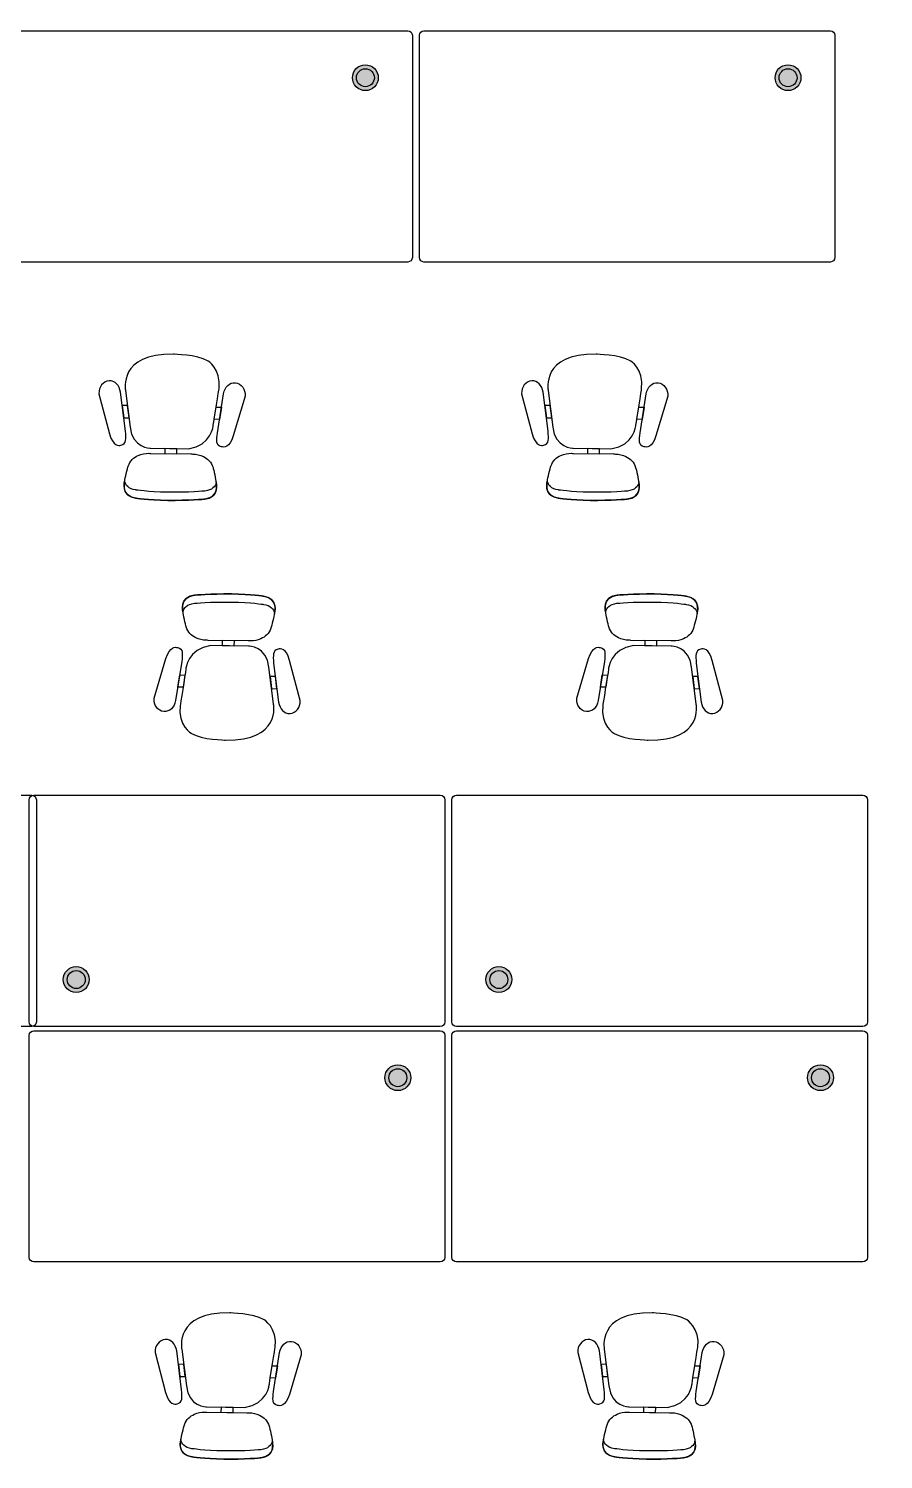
# Model space of a CAD drawing. Extents: x 452 to 33561, y 452 to 25492.
# Drawn here: x 17614 to 21181, y 13675 to 19645 of the extents above; entities that cross this region are included whole.
import ezdxf

# ---------------------------------------------------------------- set-up
doc = ezdxf.new("R2010")
doc.units = 0
doc.header["$MEASUREMENT"] = 0
doc.layers.get('0').update_dxf_attribs({"linetype": 'CONTINUOUS'})
doc.layers.add('BUILDING_ENVELOPE', color=7, linetype='CONTINUOUS')
doc.layers.add('FURNITURE', color=7, linetype='CONTINUOUS')

msp = doc.modelspace()

# ---------------------------------------------------------------- hatches: boundary and pattern name
at = {"layer": 'BUILDING_ENVELOPE'}
msp.add_hatch(color=253, dxfattribs=at).paths.add_polyline_path([(17185.4, 25429.4, -0.357264), (33558.5, 14299.1), (33458.5, 14105.4, 0.346186), (17964.5, 25329.4)])
at = {"layer": 'FURNITURE'}
h = msp.add_hatch(color=254, dxfattribs=at)
edge = h.paths.add_edge_path()
edge.add_arc((19019.1, 19440.3), 54, 0, 360)
h = msp.add_hatch(color=7, dxfattribs=at)
edge = h.paths.add_edge_path()
edge.add_arc((19019.1, 19440.3), 37.5, 0, 360)
h = msp.add_hatch(color=254, dxfattribs=at)
edge = h.paths.add_edge_path()
edge.add_arc((20782.7, 19440.3), 54, 0, 360)
h = msp.add_hatch(color=7, dxfattribs=at)
edge = h.paths.add_edge_path()
edge.add_arc((20782.7, 19440.3), 37.5, 0, 360)
h = msp.add_hatch(color=254, dxfattribs=at)
edge = h.paths.add_edge_path()
edge.add_arc((17812.6, 15677.6), 54, 0, 360)
h = msp.add_hatch(color=7, dxfattribs=at)
edge = h.paths.add_edge_path()
edge.add_arc((17812.6, 15677.6), 37.5, 0, 360)
h = msp.add_hatch(color=254, dxfattribs=at)
edge = h.paths.add_edge_path()
edge.add_arc((19576.1, 15677.6), 54, 0, 360)
h = msp.add_hatch(color=7, dxfattribs=at)
edge = h.paths.add_edge_path()
edge.add_arc((19576.1, 15677.6), 37.5, 0, 360)
h = msp.add_hatch(color=254, dxfattribs=at)
edge = h.paths.add_edge_path()
edge.add_arc((19154.6, 15268.1), 54, 0, 360)
h = msp.add_hatch(color=7, dxfattribs=at)
edge = h.paths.add_edge_path()
edge.add_arc((19154.6, 15268.1), 37.5, 0, 360)
h = msp.add_hatch(color=254, dxfattribs=at)
edge = h.paths.add_edge_path()
edge.add_arc((20918.1, 15268.1), 54, 0, 360)
h = msp.add_hatch(color=7, dxfattribs=at)
edge = h.paths.add_edge_path()
edge.add_arc((20918.1, 15268.1), 37.5, 0, 360)

# ---------------------------------------------------------------- linework, layer by layer
at = {"color": 7, "linetype": 'CONTINUOUS'}
for p, q in [((17907.5, 18121.7), (17951.5, 17954)), ((18018.2, 17965), (17997.6, 18128.7)), ((18018.4, 18135.9), (18037.9, 17982.6)), ((18401.5, 17959.1), (18427.2, 18122)), ((18517.1, 18112.3), (18467.9, 17946)), ((19671, 18121.7), (19715, 17954)), ((19781.7, 17965), (19761.2, 18128.7)), ((19782, 18135.9), (19801.4, 17982.6)), ((20165.1, 17959.1), (20190.7, 18122)), ((20280.6, 18112.3), (20231.4, 17946)), ((18122.5, 17894.3), (18280.4, 17891.8)), ((18124, 17873), (18290.8, 17870.4)), ((19886.1, 17894.3), (20044, 17891.8)), ((19887.6, 17873), (20054.4, 17870.4)), ((18530.5, 17090.2), (18363.7, 17092.8)), ((20294, 17090.2), (20127.3, 17092.8)), ((18137.5, 16851), (18186.7, 17017.3)), ((18532, 17069), (18374.1, 17071.4)), ((19901, 16851), (19950.2, 17017.3)), ((20295.6, 17069), (20137.7, 17071.4)), ((18253, 17004.2), (18227.3, 16841.2)), ((18636.1, 16827.3), (18616.7, 16980.6)), ((18636.3, 16998.2), (18656.9, 16834.6)), ((18747.1, 16841.5), (18703, 17009.3)), ((20016.6, 17004.2), (19990.9, 16841.2)), ((20399.7, 16827.3), (20380.2, 16980.6)), ((20399.9, 16998.2), (20420.5, 16834.6)), ((20510.6, 16841.5), (20466.6, 17009.3)), ((18141.7, 14121.7), (18185.7, 13954)), ((18252.4, 13965), (18231.8, 14128.7)), ((18252.6, 14135.9), (18272.1, 13982.6)), ((18635.7, 13959.1), (18661.4, 14122)), ((18751.3, 14112.3), (18702.1, 13946)), ((19905.2, 14121.7), (19949.2, 13954)), ((20015.9, 13965), (19995.4, 14128.7)), ((20016.2, 14135.9), (20035.6, 13982.6)), ((20399.3, 13959.1), (20424.9, 14122)), ((20514.8, 14112.3), (20465.6, 13946)), ((18356.7, 13894.3), (18514.6, 13891.8)), ((18358.2, 13873), (18525, 13870.4)), ((20120.3, 13894.3), (20278.2, 13891.8)), ((20121.8, 13873), (20288.6, 13870.4))]:
    msp.add_line(p, q, dxfattribs=at)
for points in [[(18027, 18072), (18004.7, 18072.4), (18011.2, 18020.8), (18033.2, 18021.1)], [(18396.1, 18066.3), (18418.4, 18065.9), (18410.3, 18014.6), (18388.2, 18015.6)], [(19790.5, 18072), (19768.2, 18072.4), (19774.7, 18020.8), (19796.8, 18021.1)], [(20159.6, 18066.3), (20181.9, 18065.9), (20173.8, 18014.6), (20151.8, 18015.6)], [(18233, 17892.5), (18182.5, 17893.3), (18182.2, 17872.1), (18232.7, 17871.3)], [(19996.6, 17892.5), (19946.1, 17893.3), (19945.7, 17872.1), (19996.2, 17871.3)], [(18421.5, 17070.7), (18472, 17069.9), (18472.4, 17091.2), (18421.8, 17091.9)], [(20185.1, 17070.7), (20235.6, 17069.9), (20235.9, 17091.2), (20185.4, 17091.9)], [(18258.5, 16897), (18236.2, 16897.3), (18244.3, 16948.6), (18266.3, 16947.6)], [(18627.5, 16891.2), (18649.8, 16890.9), (18643.4, 16942.4), (18621.3, 16942.1)], [(20022, 16897), (19999.7, 16897.3), (20007.8, 16948.6), (20029.9, 16947.6)], [(20391.1, 16891.2), (20413.4, 16890.9), (20406.9, 16942.4), (20384.8, 16942.1)], [(18261.2, 14072), (18238.9, 14072.4), (18245.4, 14020.8), (18267.4, 14021.1)], [(18630.3, 14066.3), (18652.6, 14065.9), (18644.5, 14014.6), (18622.4, 14015.6)], [(20024.7, 14072), (20002.4, 14072.4), (20008.9, 14020.8), (20031, 14021.1)], [(20393.8, 14066.3), (20416.1, 14065.9), (20408, 14014.6), (20386, 14015.6)], [(18467.2, 13892.5), (18416.7, 13893.3), (18416.4, 13872.1), (18466.9, 13871.3)], [(20230.8, 13892.5), (20180.3, 13893.3), (20179.9, 13872.1), (20230.4, 13871.3)]]:
    msp.add_lwpolyline(points, close=True, dxfattribs=at)
for points in [[(18218.8, 18286.5), (17986.2, 18290.1), (18018.4, 18135.9), (18018.4, 18135.9)], [(18360.4, 18259.6), (18317.3, 18285), (18218.8, 18286.5), (18218.8, 18286.5)], [(19982.3, 18286.5), (19749.7, 18290.1), (19782, 18135.9), (19782, 18135.9)], [(20124, 18259.6), (20080.8, 18285), (19982.3, 18286.5), (19982.3, 18286.5)], [(18408.4, 18142.4), (18419, 18225.7), (18360.4, 18259.6), (18360.4, 18259.6)], [(20171.9, 18142.4), (20182.5, 18225.7), (20124, 18259.6), (20124, 18259.6)], [(17949.6, 18175.5), (17924.7, 18173.6), (17905.8, 18149.5), (17907.5, 18121.7)], [(17997.6, 18128.7), (17992.9, 18156), (17974.5, 18177.5), (17949.6, 18175.5)], [(18427.2, 18122), (18432.7, 18149.2), (18451.8, 18170.1), (18476.7, 18167.4)], [(18476.7, 18167.4), (18501.5, 18164.7), (18519.6, 18140), (18517.1, 18112.3)], [(19713.1, 18175.5), (19688.2, 18173.6), (19669.4, 18149.5), (19671, 18121.7)], [(19761.2, 18128.7), (19756.4, 18156), (19738, 18177.5), (19713.1, 18175.5)], [(20190.7, 18122), (20196.3, 18149.2), (20215.4, 18170.1), (20240.2, 18167.4)], [(20240.2, 18167.4), (20265, 18164.7), (20283.1, 18140), (20280.6, 18112.3)], [(18384.6, 17990.9), (18387.9, 18015.6), (18408.4, 18142.4), (18408.4, 18142.4)], [(20148.1, 17990.9), (20151.4, 18015.6), (20171.9, 18142.4), (20171.9, 18142.4)], [(18037.9, 17982.6), (18046.1, 17895.3), (18122.5, 17894.3), (18122.5, 17894.3)], [(18280.4, 17891.8), (18377.8, 17905.1), (18384.6, 17990.9), (18384.6, 17990.9)], [(19801.4, 17982.6), (19809.6, 17895.3), (19886.1, 17894.3), (19886.1, 17894.3)], [(20044, 17891.8), (20141.3, 17905.1), (20148.1, 17990.9), (20148.1, 17990.9)], [(17951.5, 17954), (17966.1, 17902.2), (17989.8, 17905.3), (17999.2, 17906.9)], [(17999.2, 17906.9), (18023.7, 17911.3), (18020.1, 17934.4), (18018.2, 17965)], [(18418.7, 17900.4), (18394.4, 17905.6), (18398.6, 17928.5), (18401.5, 17959.1)], [(18467.9, 17946), (18451.7, 17894.6), (18428.1, 17898.5), (18418.7, 17900.4)], [(19715, 17954), (19729.7, 17902.2), (19753.3, 17905.3), (19762.7, 17906.9)], [(19762.7, 17906.9), (19787.2, 17911.3), (19783.7, 17934.4), (19781.7, 17965)], [(20182.3, 17900.4), (20157.9, 17905.6), (20162.2, 17928.5), (20165.1, 17959.1)], [(20231.4, 17946), (20215.2, 17894.6), (20191.7, 17898.5), (20182.3, 17900.4)], [(18029.8, 17819.8), (18037.7, 17841.5), (18052.1, 17856.1), (18071.5, 17863.9)], [(18071.5, 17863.9), (18085.6, 17869.5), (18100.2, 17873.3), (18115.3, 17873.1)], [(18115.3, 17873.1), (18118.2, 17873.1), (18121.1, 17873), (18124, 17873)], [(18290.8, 17870.4), (18293.8, 17870.4), (18296.7, 17870.3), (18299.6, 17870.3)], [(18299.6, 17870.3), (18314.6, 17870), (18329.1, 17865.7), (18343.1, 17859.7)], [(18343.1, 17859.7), (18362.3, 17851.3), (18376.1, 17836.3), (18383.3, 17814.3)], [(19793.4, 17819.8), (19801.3, 17841.5), (19815.6, 17856.1), (19835.1, 17863.9)], [(19835.1, 17863.9), (19849.2, 17869.5), (19863.8, 17873.3), (19878.8, 17873.1)], [(19878.8, 17873.1), (19881.7, 17873.1), (19884.7, 17873), (19887.6, 17873)], [(20054.4, 17870.4), (20057.3, 17870.4), (20060.2, 17870.3), (20063.2, 17870.3)], [(20063.2, 17870.3), (20078.2, 17870), (20092.7, 17865.7), (20106.6, 17859.7)], [(20106.6, 17859.7), (20125.8, 17851.3), (20139.7, 17836.3), (20146.9, 17814.3)], [(18015.1, 17759.1), (18015.9, 17765.9), (18026.8, 17811.4), (18029.8, 17819.8)], [(18383.3, 17814.3), (18386.1, 17805.9), (18395.6, 17760), (18396.2, 17753.1)], [(19778.6, 17759.1), (19779.5, 17765.9), (19790.4, 17811.4), (19793.4, 17819.8)], [(20146.9, 17814.3), (20149.7, 17805.9), (20159.1, 17760), (20159.8, 17753.1)], [(18060.5, 17686.3), (17995.3, 17695.3), (18015.1, 17759.1), (18015.1, 17759.1)], [(18014.5, 17757), (18011.8, 17746.1), (18002.3, 17694.3), (18060.5, 17686.3)], [(18061, 17720.2), (18030.4, 17724.5), (18018.5, 17740.8), (18014.5, 17757)], [(18396.2, 17753.1), (18396.2, 17753.1), (18414, 17688.8), (18348.5, 17681.8)], [(18348.5, 17681.8), (18407, 17688.1), (18399, 17740.1), (18396.7, 17751.1)], [(18396.7, 17751.1), (18392.2, 17735), (18379.9, 17719), (18349.1, 17715.7)], [(19824.1, 17686.3), (19758.9, 17695.3), (19778.6, 17759.1), (19778.6, 17759.1)], [(19778.1, 17757), (19775.4, 17746.1), (19765.8, 17694.3), (19824.1, 17686.3)], [(19824.6, 17720.2), (19793.9, 17724.5), (19782.1, 17740.8), (19778.1, 17757)], [(20159.8, 17753.1), (20159.8, 17753.1), (20177.5, 17688.8), (20112.1, 17681.8)], [(20112.1, 17681.8), (20170.6, 17688.1), (20162.6, 17740.1), (20160.2, 17751.1)], [(20160.2, 17751.1), (20155.8, 17735), (20143.4, 17719), (20112.6, 17715.7)], [(18194.6, 17676.8), (18109.2, 17678.1), (18060.5, 17686.3), (18060.5, 17686.3)], [(18060.5, 17686.3), (18060.5, 17686.3), (18109.2, 17678.1), (18194.6, 17676.8)], [(18195.1, 17710.8), (18109.7, 17712.1), (18061, 17720.2), (18061, 17720.2)], [(18348.5, 17681.8), (18348.5, 17681.8), (18280, 17675.5), (18194.6, 17676.8)], [(18194.6, 17676.8), (18280, 17675.5), (18348.5, 17681.8), (18348.5, 17681.8)], [(18349.1, 17715.7), (18349.1, 17715.7), (18280.5, 17709.4), (18195.1, 17710.8)], [(19958.1, 17676.8), (19872.7, 17678.1), (19824.1, 17686.3), (19824.1, 17686.3)], [(19824.1, 17686.3), (19824.1, 17686.3), (19872.7, 17678.1), (19958.1, 17676.8)], [(19958.7, 17710.8), (19873.2, 17712.1), (19824.6, 17720.2), (19824.6, 17720.2)], [(20112.1, 17681.8), (20112.1, 17681.8), (20043.5, 17675.5), (19958.1, 17676.8)], [(19958.1, 17676.8), (20043.5, 17675.5), (20112.1, 17681.8), (20112.1, 17681.8)], [(20112.6, 17715.7), (20112.6, 17715.7), (20044.1, 17709.4), (19958.7, 17710.8)], [(18258.3, 17210.1), (18258.3, 17210.1), (18240.6, 17274.4), (18306, 17281.4)], [(18306, 17281.4), (18247.5, 17275.2), (18255.5, 17223.2), (18257.9, 17212.2)], [(18305.5, 17247.5), (18305.5, 17247.5), (18374, 17253.8), (18459.4, 17252.5)], [(18306, 17281.4), (18306, 17281.4), (18374.5, 17287.7), (18460, 17286.4)], [(18460, 17286.4), (18374.5, 17287.7), (18306, 17281.4), (18306, 17281.4)], [(18459.4, 17252.5), (18544.9, 17251.2), (18593.5, 17243), (18593.5, 17243)], [(18460, 17286.4), (18545.4, 17285.1), (18594, 17277), (18594, 17277)], [(18594, 17277), (18594, 17277), (18545.4, 17285.1), (18460, 17286.4)], [(18594, 17277), (18659.2, 17267.9), (18639.4, 17204.2), (18639.4, 17204.2)], [(18640, 17206.3), (18642.7, 17217.2), (18652.3, 17268.9), (18594, 17277)], [(20021.9, 17210.1), (20021.9, 17210.1), (20004.1, 17274.4), (20069.5, 17281.4)], [(20069.5, 17281.4), (20011.1, 17275.2), (20019, 17223.2), (20021.4, 17212.2)], [(20069, 17247.5), (20069, 17247.5), (20137.6, 17253.8), (20223, 17252.5)], [(20069.5, 17281.4), (20069.5, 17281.4), (20138.1, 17287.7), (20223.5, 17286.4)], [(20223.5, 17286.4), (20138.1, 17287.7), (20069.5, 17281.4), (20069.5, 17281.4)], [(20223, 17252.5), (20308.4, 17251.2), (20357, 17243), (20357, 17243)], [(20223.5, 17286.4), (20308.9, 17285.1), (20357.6, 17277), (20357.6, 17277)], [(20357.6, 17277), (20357.6, 17277), (20308.9, 17285.1), (20223.5, 17286.4)], [(20357.6, 17277), (20422.7, 17267.9), (20403, 17204.2), (20403, 17204.2)], [(20403.6, 17206.3), (20406.2, 17217.2), (20415.8, 17268.9), (20357.6, 17277)], [(18257.9, 17212.2), (18262.3, 17228.2), (18274.7, 17244.2), (18305.5, 17247.5)], [(18271.2, 17148.9), (18268.4, 17157.4), (18258.9, 17203.2), (18258.3, 17210.1)], [(18593.5, 17243), (18624.2, 17238.8), (18636, 17222.4), (18640, 17206.3)], [(18639.4, 17204.2), (18638.6, 17197.3), (18627.7, 17151.8), (18624.7, 17143.4)], [(20021.4, 17212.2), (20025.9, 17228.2), (20038.2, 17244.2), (20069, 17247.5)], [(20034.8, 17148.9), (20032, 17157.4), (20022.5, 17203.2), (20021.9, 17210.1)], [(20357, 17243), (20387.7, 17238.8), (20399.6, 17222.4), (20403.6, 17206.3)], [(20403, 17204.2), (20402.2, 17197.3), (20391.3, 17151.8), (20388.2, 17143.4)], [(18311.5, 17103.6), (18292.3, 17111.9), (18278.4, 17127), (18271.2, 17148.9)], [(18624.7, 17143.4), (18616.8, 17121.7), (18602.5, 17107.1), (18583, 17099.4)], [(20075, 17103.6), (20055.8, 17111.9), (20042, 17127), (20034.8, 17148.9)], [(20388.2, 17143.4), (20380.4, 17121.7), (20366, 17107.1), (20346.6, 17099.4)], [(18354.9, 17093), (18339.9, 17093.2), (18325.4, 17097.5), (18311.5, 17103.6)], [(18363.7, 17092.8), (18360.8, 17092.9), (18357.9, 17092.9), (18354.9, 17093)], [(18539.3, 17090.1), (18536.3, 17090.2), (18533.4, 17090.2), (18530.5, 17090.2)], [(18583, 17099.4), (18568.9, 17093.7), (18554.3, 17089.9), (18539.3, 17090.1)], [(20118.5, 17093), (20103.4, 17093.2), (20089, 17097.5), (20075, 17103.6)], [(20127.3, 17092.8), (20124.3, 17092.9), (20121.4, 17092.9), (20118.5, 17093)], [(20302.8, 17090.1), (20299.9, 17090.2), (20297, 17090.2), (20294, 17090.2)], [(20346.6, 17099.4), (20332.5, 17093.7), (20317.9, 17089.9), (20302.8, 17090.1)], [(18186.7, 17017.3), (18202.9, 17068.6), (18226.4, 17064.8), (18235.8, 17062.8)], [(18235.8, 17062.8), (18260.1, 17057.7), (18255.9, 17034.7), (18253, 17004.2)], [(18374.1, 17071.4), (18276.8, 17058.1), (18270, 16972.4), (18270, 16972.4)], [(18616.7, 16980.6), (18608.4, 17068), (18532, 17069), (18532, 17069)], [(18655.4, 17056.3), (18630.9, 17051.9), (18634.4, 17028.9), (18636.3, 16998.2)], [(18703, 17009.3), (18688.4, 17061.1), (18664.8, 17058), (18655.4, 17056.3)], [(19950.2, 17017.3), (19966.4, 17068.6), (19990, 17064.8), (19999.3, 17062.8)], [(19999.3, 17062.8), (20023.7, 17057.7), (20019.4, 17034.7), (20016.6, 17004.2)], [(20137.7, 17071.4), (20040.3, 17058.1), (20033.5, 16972.4), (20033.5, 16972.4)], [(20380.2, 16980.6), (20372, 17068), (20295.6, 17069), (20295.6, 17069)], [(20418.9, 17056.3), (20394.4, 17051.9), (20397.9, 17028.9), (20399.9, 16998.2)], [(20466.6, 17009.3), (20452, 17061.1), (20428.3, 17058), (20418.9, 17056.3)], [(18270, 16972.4), (18266.7, 16947.7), (18246.2, 16820.9), (18246.2, 16820.9)], [(20033.5, 16972.4), (20030.2, 16947.7), (20009.7, 16820.9), (20009.7, 16820.9)], [(18177.9, 16795.9), (18153.1, 16798.6), (18135, 16823.2), (18137.5, 16851)], [(18227.3, 16841.2), (18221.8, 16814.1), (18202.7, 16793.2), (18177.9, 16795.9)], [(18656.9, 16834.6), (18661.6, 16807.3), (18680.1, 16785.8), (18705, 16787.7)], [(18705, 16787.7), (18729.9, 16789.6), (18748.7, 16813.7), (18747.1, 16841.5)], [(19941.4, 16795.9), (19916.6, 16798.6), (19898.5, 16823.2), (19901, 16851)], [(19990.9, 16841.2), (19985.3, 16814.1), (19966.3, 16793.2), (19941.4, 16795.9)], [(20420.5, 16834.6), (20425.2, 16807.3), (20443.6, 16785.8), (20468.5, 16787.7)], [(20468.5, 16787.7), (20493.4, 16789.6), (20512.3, 16813.7), (20510.6, 16841.5)], [(18246.2, 16820.9), (18235.6, 16737.6), (18294.1, 16703.6), (18294.1, 16703.6)], [(18435.8, 16676.7), (18668.4, 16673.1), (18636.1, 16827.3), (18636.1, 16827.3)], [(20009.7, 16820.9), (19999.1, 16737.6), (20057.7, 16703.6), (20057.7, 16703.6)], [(20199.3, 16676.7), (20431.9, 16673.1), (20399.7, 16827.3), (20399.7, 16827.3)], [(18294.1, 16703.6), (18337.3, 16678.2), (18435.8, 16676.7), (18435.8, 16676.7)], [(20057.7, 16703.6), (20100.8, 16678.2), (20199.3, 16676.7), (20199.3, 16676.7)], [(18453, 14286.5), (18220.4, 14290.1), (18252.6, 14135.9), (18252.6, 14135.9)], [(18594.6, 14259.6), (18551.5, 14285), (18453, 14286.5), (18453, 14286.5)], [(20216.5, 14286.5), (19983.9, 14290.1), (20016.2, 14135.9), (20016.2, 14135.9)], [(20358.2, 14259.6), (20315, 14285), (20216.5, 14286.5), (20216.5, 14286.5)], [(18642.6, 14142.4), (18653.2, 14225.7), (18594.6, 14259.6), (18594.6, 14259.6)], [(20406.1, 14142.4), (20416.7, 14225.7), (20358.2, 14259.6), (20358.2, 14259.6)], [(18183.8, 14175.5), (18158.9, 14173.6), (18140, 14149.5), (18141.7, 14121.7)], [(18231.8, 14128.7), (18227.1, 14156), (18208.7, 14177.5), (18183.8, 14175.5)], [(18661.4, 14122), (18666.9, 14149.2), (18686, 14170.1), (18710.9, 14167.4)], [(18710.9, 14167.4), (18735.7, 14164.7), (18753.8, 14140), (18751.3, 14112.3)], [(19947.3, 14175.5), (19922.4, 14173.6), (19903.6, 14149.5), (19905.2, 14121.7)], [(19995.4, 14128.7), (19990.6, 14156), (19972.2, 14177.5), (19947.3, 14175.5)], [(20424.9, 14122), (20430.5, 14149.2), (20449.6, 14170.1), (20474.4, 14167.4)], [(20474.4, 14167.4), (20499.2, 14164.7), (20517.3, 14140), (20514.8, 14112.3)], [(18618.8, 13990.9), (18622.1, 14015.6), (18642.6, 14142.4), (18642.6, 14142.4)], [(20382.3, 13990.9), (20385.6, 14015.6), (20406.1, 14142.4), (20406.1, 14142.4)], [(18272.1, 13982.6), (18280.3, 13895.3), (18356.7, 13894.3), (18356.7, 13894.3)], [(18514.6, 13891.8), (18612, 13905.1), (18618.8, 13990.9), (18618.8, 13990.9)], [(20035.6, 13982.6), (20043.8, 13895.3), (20120.3, 13894.3), (20120.3, 13894.3)], [(20278.2, 13891.8), (20375.5, 13905.1), (20382.3, 13990.9), (20382.3, 13990.9)], [(18185.7, 13954), (18200.3, 13902.2), (18224, 13905.3), (18233.4, 13906.9)], [(18233.4, 13906.9), (18257.9, 13911.3), (18254.3, 13934.4), (18252.4, 13965)], [(18652.9, 13900.4), (18628.6, 13905.6), (18632.8, 13928.5), (18635.7, 13959.1)], [(18702.1, 13946), (18685.9, 13894.6), (18662.3, 13898.5), (18652.9, 13900.4)], [(19949.2, 13954), (19963.9, 13902.2), (19987.5, 13905.3), (19996.9, 13906.9)], [(19996.9, 13906.9), (20021.4, 13911.3), (20017.9, 13934.4), (20015.9, 13965)], [(20416.5, 13900.4), (20392.1, 13905.6), (20396.4, 13928.5), (20399.3, 13959.1)], [(20465.6, 13946), (20449.4, 13894.6), (20425.9, 13898.5), (20416.5, 13900.4)], [(18264, 13819.8), (18271.9, 13841.5), (18286.3, 13856.1), (18305.7, 13863.9)], [(18305.7, 13863.9), (18319.8, 13869.5), (18334.4, 13873.3), (18349.5, 13873.1)], [(18349.5, 13873.1), (18352.4, 13873.1), (18355.3, 13873), (18358.2, 13873)], [(18525, 13870.4), (18528, 13870.4), (18530.9, 13870.3), (18533.8, 13870.3)], [(18533.8, 13870.3), (18548.8, 13870), (18563.3, 13865.7), (18577.3, 13859.7)], [(18577.3, 13859.7), (18596.5, 13851.3), (18610.3, 13836.3), (18617.5, 13814.3)], [(20027.6, 13819.8), (20035.5, 13841.5), (20049.8, 13856.1), (20069.3, 13863.9)], [(20069.3, 13863.9), (20083.4, 13869.5), (20098, 13873.3), (20113, 13873.1)], [(20113, 13873.1), (20115.9, 13873.1), (20118.9, 13873), (20121.8, 13873)], [(20288.6, 13870.4), (20291.5, 13870.4), (20294.4, 13870.3), (20297.4, 13870.3)], [(20297.4, 13870.3), (20312.4, 13870), (20326.9, 13865.7), (20340.8, 13859.7)], [(20340.8, 13859.7), (20360, 13851.3), (20373.9, 13836.3), (20381.1, 13814.3)], [(18249.3, 13759.1), (18250.1, 13765.9), (18261, 13811.4), (18264, 13819.8)], [(18617.5, 13814.3), (18620.3, 13805.9), (18629.8, 13760), (18630.4, 13753.1)], [(20012.8, 13759.1), (20013.7, 13765.9), (20024.6, 13811.4), (20027.6, 13819.8)], [(20381.1, 13814.3), (20383.9, 13805.9), (20393.3, 13760), (20394, 13753.1)], [(18294.7, 13686.3), (18229.5, 13695.3), (18249.3, 13759.1), (18249.3, 13759.1)], [(18248.7, 13757), (18246, 13746.1), (18236.5, 13694.3), (18294.7, 13686.3)], [(18295.2, 13720.2), (18264.6, 13724.5), (18252.7, 13740.8), (18248.7, 13757)], [(18630.4, 13753.1), (18630.4, 13753.1), (18648.2, 13688.8), (18582.7, 13681.8)], [(18582.7, 13681.8), (18641.2, 13688.1), (18633.2, 13740.1), (18630.9, 13751.1)], [(18630.9, 13751.1), (18626.4, 13735), (18614.1, 13719), (18583.3, 13715.7)], [(20058.3, 13686.3), (19993.1, 13695.3), (20012.8, 13759.1), (20012.8, 13759.1)], [(20012.3, 13757), (20009.6, 13746.1), (20000, 13694.3), (20058.3, 13686.3)], [(20058.8, 13720.2), (20028.1, 13724.5), (20016.3, 13740.8), (20012.3, 13757)], [(20394, 13753.1), (20394, 13753.1), (20411.7, 13688.8), (20346.3, 13681.8)], [(20346.3, 13681.8), (20404.8, 13688.1), (20396.8, 13740.1), (20394.4, 13751.1)], [(20394.4, 13751.1), (20390, 13735), (20377.6, 13719), (20346.8, 13715.7)], [(18428.8, 13676.8), (18343.4, 13678.1), (18294.7, 13686.3), (18294.7, 13686.3)], [(18294.7, 13686.3), (18294.7, 13686.3), (18343.4, 13678.1), (18428.8, 13676.8)], [(18429.3, 13710.8), (18343.9, 13712.1), (18295.2, 13720.2), (18295.2, 13720.2)], [(18582.7, 13681.8), (18582.7, 13681.8), (18514.2, 13675.5), (18428.8, 13676.8)], [(18428.8, 13676.8), (18514.2, 13675.5), (18582.7, 13681.8), (18582.7, 13681.8)], [(18583.3, 13715.7), (18583.3, 13715.7), (18514.7, 13709.4), (18429.3, 13710.8)], [(20192.3, 13676.8), (20106.9, 13678.1), (20058.3, 13686.3), (20058.3, 13686.3)], [(20058.3, 13686.3), (20058.3, 13686.3), (20106.9, 13678.1), (20192.3, 13676.8)], [(20192.9, 13710.8), (20107.4, 13712.1), (20058.8, 13720.2), (20058.8, 13720.2)], [(20346.3, 13681.8), (20346.3, 13681.8), (20277.7, 13675.5), (20192.3, 13676.8)], [(20192.3, 13676.8), (20277.7, 13675.5), (20346.3, 13681.8), (20346.3, 13681.8)], [(20346.8, 13715.7), (20346.8, 13715.7), (20278.3, 13709.4), (20192.9, 13710.8)]]:
    msp.add_open_spline(points, degree=3, dxfattribs=at)
at = {"layer": 'BUILDING_ENVELOPE', "color": 7, "linetype": 'CONTINUOUS'}
msp.add_lwpolyline([(17185.4, 25429.4, -0.357264), (33558.5, 14299.1), (33458.5, 14105.4, 0.346186), (17964.5, 25329.4)], format="xyb", close=True, dxfattribs=at)
for radius, start, end in [(15622.3, 16.47236, 95.11225), (15472.3, 15.88974, 92.2703)]:
    msp.add_arc((18577.4, 9869.3), radius, start, end, dxfattribs=at)
at = {"layer": 'FURNITURE', "color": 7, "linetype": 'CONTINUOUS'}
for p, q in [((17500.2, 19636.3), (19196, 19636.3)), ((19215.1, 19617.2), (19215.1, 18690.3)), ((19244.7, 18690.3), (19244.7, 19617.2)), ((19263.7, 19636.3), (20959.6, 19636.3)), ((20978.7, 19617.2), (20978.7, 18690.3)), ((19196, 18671.3), (17500.2, 18671.3)), ((20959.6, 18671.3), (19263.7, 18671.3)), ((15931.2, 16446.6), (17627.1, 16446.6)), ((17616.6, 15500.7), (17616.6, 16427.6)), ((17635.6, 16446.6), (19331.5, 16446.6)), ((17646.2, 16427.6), (17646.2, 15500.7)), ((19350.6, 16427.6), (19350.6, 15500.7)), ((19380.1, 15500.7), (19380.1, 16427.6)), ((19399.2, 16446.6), (21095.1, 16446.6)), ((21114.1, 16427.6), (21114.1, 15500.7)), ((17627.1, 15481.6), (15931.2, 15481.6)), ((19331.5, 15481.6), (17635.6, 15481.6)), ((17635.6, 15464.1), (19331.5, 15464.1)), ((21095.1, 15481.6), (19399.2, 15481.6)), ((19399.2, 15464.1), (21095.1, 15464.1)), ((17616.6, 14518.2), (17616.6, 15445.1)), ((19350.6, 15445.1), (19350.6, 14518.2)), ((19380.1, 14518.2), (19380.1, 15445.1)), ((21114.1, 15445.1), (21114.1, 14518.2)), ((19331.5, 14499.1), (17635.6, 14499.1)), ((21095.1, 14499.1), (19399.2, 14499.1))]:
    msp.add_line(p, q, dxfattribs=at)
for centre, radius in [((19019.1, 19440.3), 54), ((19019.1, 19440.3), 37.5), ((20782.7, 19440.3), 54), ((20782.7, 19440.3), 37.5), ((17812.6, 15677.6), 54), ((17812.6, 15677.6), 37.5), ((19576.1, 15677.6), 54), ((19576.1, 15677.6), 37.5), ((19154.6, 15268.1), 54), ((19154.6, 15268.1), 37.5), ((20918.1, 15268.1), 54), ((20918.1, 15268.1), 37.5)]:
    msp.add_circle(centre, radius, dxfattribs=at)
for points in [[(19196, 19636.3), (19206.6, 19636.3), (19215.1, 19627.7), (19215.1, 19617.2)], [(19244.7, 19617.2), (19244.7, 19627.7), (19253.2, 19636.3), (19263.7, 19636.3)], [(20959.6, 19636.3), (20970.1, 19636.3), (20978.7, 19627.7), (20978.7, 19617.2)], [(19215.1, 18690.3), (19215.1, 18679.8), (19206.6, 18671.3), (19196, 18671.3)], [(19263.7, 18671.3), (19253.2, 18671.3), (19244.7, 18679.8), (19244.7, 18690.3)], [(20978.7, 18690.3), (20978.7, 18679.8), (20970.1, 18671.3), (20959.6, 18671.3)], [(17616.6, 16427.6), (17616.6, 16438.1), (17625.1, 16446.6), (17635.6, 16446.6)], [(17627.1, 16446.6), (17637.6, 16446.6), (17646.2, 16438.1), (17646.2, 16427.6)], [(19331.5, 16446.6), (19342, 16446.6), (19350.6, 16438.1), (19350.6, 16427.6)], [(19380.1, 16427.6), (19380.1, 16438.1), (19388.6, 16446.6), (19399.2, 16446.6)], [(21095.1, 16446.6), (21105.6, 16446.6), (21114.1, 16438.1), (21114.1, 16427.6)], [(17635.6, 15481.6), (17625.1, 15481.6), (17616.6, 15490.1), (17616.6, 15500.7)], [(17616.6, 15445.1), (17616.6, 15455.6), (17625.1, 15464.1), (17635.6, 15464.1)], [(17646.2, 15500.7), (17646.2, 15490.1), (17637.6, 15481.6), (17627.1, 15481.6)], [(19350.6, 15500.7), (19350.6, 15490.1), (19342, 15481.6), (19331.5, 15481.6)], [(19331.5, 15464.1), (19342, 15464.1), (19350.6, 15455.6), (19350.6, 15445.1)], [(19399.2, 15481.6), (19388.6, 15481.6), (19380.1, 15490.1), (19380.1, 15500.7)], [(19380.1, 15445.1), (19380.1, 15455.6), (19388.7, 15464.1), (19399.2, 15464.1)], [(21114.1, 15500.7), (21114.1, 15490.1), (21105.6, 15481.6), (21095.1, 15481.6)], [(21095.1, 15464.1), (21105.6, 15464.1), (21114.1, 15455.6), (21114.1, 15445.1)], [(17635.6, 14499.1), (17625.1, 14499.1), (17616.6, 14507.7), (17616.6, 14518.2)], [(19350.6, 14518.2), (19350.6, 14507.7), (19342, 14499.1), (19331.5, 14499.1)], [(19399.2, 14499.1), (19388.7, 14499.1), (19380.1, 14507.7), (19380.1, 14518.2)], [(21114.1, 14518.2), (21114.1, 14507.7), (21105.6, 14499.1), (21095.1, 14499.1)]]:
    msp.add_open_spline(points, degree=3, dxfattribs=at)

doc.saveas('drawing.dxf')
